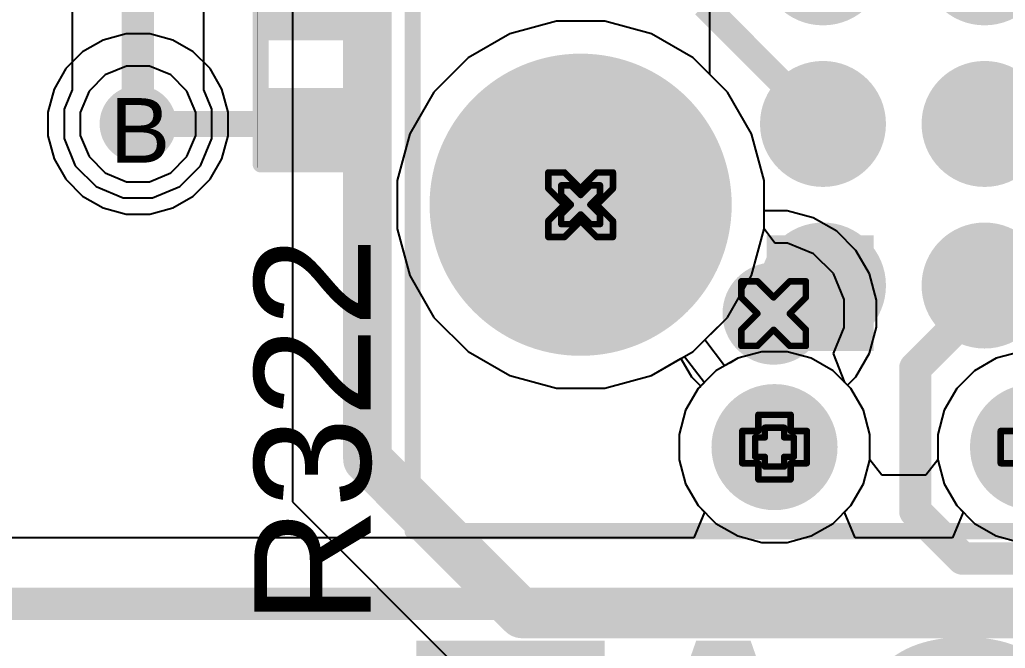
# Model space of a CAD drawing. Header units: inches. Extents: x 0 to 5379, y 0 to 5429.
# Drawn here: x 212 to 219.75, y 112.75 to 117.69 of the extents above; entities that cross this region are included whole.
import ezdxf

# ---------------------------------------------------------------- set-up
doc = ezdxf.new("R2010")
doc.units = ezdxf.units.IN
for name, color, linetype in [('Bottom Layer', 5, 'Continuous'), ('Bottom Solder', 6, 'Continuous'), ('Drill Drawing', 1, 'Continuous'), ('GND01', 16, 'Continuous'), ('GND02', 76, 'Continuous'), ('Pad Holes', 156, 'Continuous'), ('PWR', 156, 'Continuous'), ('SIG 01', 90, 'Continuous'), ('Top Layer', 1, 'Continuous'), ('Top Overlay', 2, 'Continuous'), ('Top Paste', 8, 'Continuous'), ('Top Solder', 216, 'Continuous'), ('Via Holes', 16, 'Continuous')]:
    doc.layers.add(name, color=color, linetype=linetype)
doc.styles.add('Arial', font='', dxfattribs={"height": 0.2})
doc.styles.add('Arial_Bold', font='', dxfattribs={"height": 0.2})
doc.styles.get('Arial').set_extended_font_data('Arial')
doc.styles.get('Arial_Bold').set_extended_font_data('Arial', bold=True)

# ---------------------------------------------------------------- blocks, each defined once
blk = doc.blocks.new('R___0402_448')
at = {"layer": 'Top Layer'}
for points in [[(-0.6985, -0.3175), (-0.6985, 0.3175), (-0.2413, 0.3175), (-0.2413, -0.3175)], [(0.2413, -0.3175), (0.2413, 0.3175), (0.6985, 0.3175), (0.6985, -0.3175)]]:
    blk.add_hatch(color=1, dxfattribs=at).paths.add_polyline_path(points)
at = {"layer": 'Top Paste'}
for points in [[(-0.6985, -0.3175), (-0.6985, 0.3175), (-0.2413, 0.3175), (-0.2413, -0.3175)], [(0.2413, -0.3175), (0.2413, 0.3175), (0.6985, 0.3175), (0.6985, -0.3175)]]:
    blk.add_hatch(color=8, dxfattribs=at).paths.add_polyline_path(points)
at = {"layer": 'Top Solder'}
for points in [[(-0.7535, -0.3725), (-0.7535, 0.3725), (-0.1863, 0.3725), (-0.1863, -0.3725)], [(0.1863, -0.3725), (0.1863, 0.3725), (0.7535, 0.3725), (0.7535, -0.3725)]]:
    blk.add_hatch(color=216, dxfattribs=at).paths.add_polyline_path(points)
at = {"layer": 'Top Overlay'}
for points in [[(-0.7874, -0.4064, 0.127, 0.127, 0), (-0.7874, 0.4064, 0.127, 0.127, 0)], [(0.7874, 0.4064, 0.127, 0.127, 0), (-0.7874, 0.4064, 0.127, 0.127, 0)], [(0.7874, -0.4064, 0.127, 0.127, 0), (0.7874, 0.4064, 0.127, 0.127, 0)], [(0.7874, -0.4064, 0.127, 0.127, 0), (-0.7874, -0.4064, 0.127, 0.127, 0)], [(0.8128, -0.4318, 0.00323, 0.00323, 0), (-0.8128, -0.4318, 0.00323, 0.00323, 0)]]:
    blk.add_lwpolyline(points, format="xyseb", dxfattribs=at)
for points in [[(-0.8191, 0.4064, 0.0635, 0.0635, 1), (-0.7556, 0.4064, 0.0635, 0.0635, 1)], [(-0.8191, 0.4064, 0.0635, 0.0635, 1), (-0.7556, 0.4064, 0.0635, 0.0635, 1)], [(0.7556, 0.4064, 0.0635, 0.0635, 1), (0.8191, 0.4064, 0.0635, 0.0635, 1)], [(0.7556, 0.4064, 0.0635, 0.0635, 1), (0.8191, 0.4064, 0.0635, 0.0635, 1)], [(-0.8191, -0.4064, 0.0635, 0.0635, 1), (-0.7556, -0.4064, 0.0635, 0.0635, 1)], [(-0.8191, -0.4064, 0.0635, 0.0635, 1), (-0.7556, -0.4064, 0.0635, 0.0635, 1)], [(0.7556, -0.4064, 0.0635, 0.0635, 1), (0.8191, -0.4064, 0.0635, 0.0635, 1)], [(0.7556, -0.4064, 0.0635, 0.0635, 1), (0.8191, -0.4064, 0.0635, 0.0635, 1)], [(-0.8136, -0.4318, 0.00161, 0.00161, 1), (-0.812, -0.4318, 0.00161, 0.00161, 1)], [(0.812, -0.4318, 0.00161, 0.00161, 1), (0.8136, -0.4318, 0.00161, 0.00161, 1)]]:
    blk.add_lwpolyline(points, format="xyseb", close=True, dxfattribs=at)
blk = doc.blocks.new('TC2030_IDC__810')
at = {"layer": 'Bottom Solder'}
h = blk.add_hatch(color=6, dxfattribs=at)
edge = h.paths.add_edge_path()
edge.add_arc((2.54, -1.016), 0.1016, 0, 360)
h = blk.add_hatch(color=6, dxfattribs=at)
edge = h.paths.add_edge_path()
edge.add_arc((0.635, -2.54), 0.1016, 0, 360)
at = {"layer": 'Pad Holes'}
h = blk.add_hatch(color=7, dxfattribs=at)
edge = h.paths.add_edge_path()
edge.add_arc((2.54, 1.016), 0.4955, 0, 360)
h = blk.add_hatch(color=7, dxfattribs=at)
edge = h.paths.add_edge_path()
edge.add_arc((2.54, -1.016), 0.4955, 0, 360)
h = blk.add_hatch(color=7, dxfattribs=at)
edge = h.paths.add_edge_path()
edge.add_arc((0.635, -2.54), 1.1875, 0, 360)
at = {"layer": 'Top Layer'}
h = blk.add_hatch(color=1, dxfattribs=at)
edge = h.paths.add_edge_path()
edge.add_arc((0, 0.635), 0.3935, 0, 360)
h = blk.add_hatch(color=1, dxfattribs=at)
edge = h.paths.add_edge_path()
edge.add_arc((1.27, 0.635), 0.3935, 0, 360)
h = blk.add_hatch(color=1, dxfattribs=at)
edge = h.paths.add_edge_path()
edge.add_arc((0, -0.635), 0.3935, 0, 360)
h = blk.add_hatch(color=1, dxfattribs=at)
edge = h.paths.add_edge_path()
edge.add_arc((1.27, -0.635), 0.3935, 0, 360)
at = {"layer": 'Top Paste'}
h = blk.add_hatch(color=8, dxfattribs=at)
edge = h.paths.add_edge_path()
edge.add_arc((0, 0.635), 0.3935, 0, 360)
h = blk.add_hatch(color=8, dxfattribs=at)
edge = h.paths.add_edge_path()
edge.add_arc((1.27, 0.635), 0.3935, 0, 360)
h = blk.add_hatch(color=8, dxfattribs=at)
edge = h.paths.add_edge_path()
edge.add_arc((0, -0.635), 0.3935, 0, 360)
h = blk.add_hatch(color=8, dxfattribs=at)
edge = h.paths.add_edge_path()
edge.add_arc((1.27, -0.635), 0.3935, 0, 360)
at = {"layer": 'Top Solder'}
h = blk.add_hatch(color=216, dxfattribs=at)
edge = h.paths.add_edge_path()
edge.add_arc((-1.27, 0.635), 0.4951, 0, 360)
h = blk.add_hatch(color=216, dxfattribs=at)
edge = h.paths.add_edge_path()
edge.add_arc((0, 0.635), 0.4951, 0, 360)
h = blk.add_hatch(color=216, dxfattribs=at)
edge = h.paths.add_edge_path()
edge.add_arc((1.27, 0.635), 0.4951, 0, 360)
h = blk.add_hatch(color=216, dxfattribs=at)
edge = h.paths.add_edge_path()
edge.add_arc((-1.27, -0.635), 0.4951, 0, 360)
h = blk.add_hatch(color=216, dxfattribs=at)
edge = h.paths.add_edge_path()
edge.add_arc((-1.27, -0.635), 0.4951, 0, 360)
h = blk.add_hatch(color=216, dxfattribs=at)
edge = h.paths.add_edge_path()
edge.add_arc((0, -0.635), 0.4951, 0, 360)
h = blk.add_hatch(color=216, dxfattribs=at)
edge = h.paths.add_edge_path()
edge.add_arc((1.27, -0.635), 0.4951, 0, 360)
h = blk.add_hatch(color=216, dxfattribs=at)
edge = h.paths.add_edge_path()
edge.add_arc((2.54, -1.016), 0.1016, 0, 360)
h = blk.add_hatch(color=216, dxfattribs=at)
edge = h.paths.add_edge_path()
edge.add_arc((0.635, -2.54), 0.1016, 0, 360)
at = {"layer": 'Top Overlay'}
for points in [[(3.2004, -3.8608, 0.127, 0.127, 0), (3.2004, 3.8608, 0.127, 0.127, 0)], [(3.2004, -3.8608, 0.127, 0.127, 0), (-3.8608, -3.8608, 0.127, 0.127, 0)]]:
    blk.add_lwpolyline(points, format="xyseb", dxfattribs=at)
blk.add_lwpolyline([(3.16865, -3.8608, 0.0635, 0.0635, 1), (3.23215, -3.8608, 0.0635, 0.0635, 1)], format="xyseb", close=True, dxfattribs=at)
blk.add_lwpolyline([(3.16865, -3.8608, 0.0635, 0.0635, 1), (3.23215, -3.8608, 0.0635, 0.0635, 1)], format="xyseb", close=True, dxfattribs=at)

msp = doc.modelspace()

# ---------------------------------------------------------------- hatches: boundary and pattern name
at = {"layer": 'Bottom Layer'}
h = msp.add_hatch(color=5, dxfattribs=at)
edge = h.paths.add_edge_path()
edge.add_arc((212.9329, 116.8683), 0.2, 0, 360)
h = msp.add_hatch(color=5, dxfattribs=at)
edge = h.paths.add_edge_path()
edge.add_arc((217.9294, 115.3777), 0.3, 0, 360)
at = {"layer": 'Bottom Solder'}
h = msp.add_hatch(color=6, dxfattribs=at)
edge = h.paths.add_edge_path()
edge.add_arc((212.9329, 116.8683), 0.3016, 0, 360)
h = msp.add_hatch(color=6, dxfattribs=at)
edge = h.paths.add_edge_path()
edge.add_arc((217.9294, 115.3777), 0.4016, 0, 360)
at = {"layer": 'GND01'}
h = msp.add_hatch(color=16, dxfattribs=at)
edge = h.paths.add_edge_path()
edge.add_arc((212.9329, 116.8683), 0.2, 0, 360)
h = msp.add_hatch(color=16, dxfattribs=at)
edge = h.paths.add_edge_path()
edge.add_arc((217.9294, 115.3777), 0.3, 0, 360)
at = {"layer": 'GND02'}
h = msp.add_hatch(color=76, dxfattribs=at)
edge = h.paths.add_edge_path()
edge.add_arc((212.9329, 116.8683), 0.2, 0, 360)
h = msp.add_hatch(color=76, dxfattribs=at)
edge = h.paths.add_edge_path()
edge.add_arc((217.9294, 115.3777), 0.3, 0, 360)
at = {"layer": 'PWR'}
h = msp.add_hatch(color=156, dxfattribs=at)
edge = h.paths.add_edge_path()
edge.add_arc((212.9329, 116.8683), 0.2, 0, 360)
h = msp.add_hatch(color=156, dxfattribs=at)
edge = h.paths.add_edge_path()
edge.add_arc((217.9294, 115.3777), 0.3, 0, 360)
at = {"layer": 'SIG 01'}
h = msp.add_hatch(color=90, dxfattribs=at)
edge = h.paths.add_edge_path()
edge.add_arc((212.9329, 116.8683), 0.2, 0, 360)
h = msp.add_hatch(color=90, dxfattribs=at)
edge = h.paths.add_edge_path()
edge.add_arc((217.9294, 115.3777), 0.3, 0, 360)
at = {"layer": 'Top Layer'}
h = msp.add_hatch(color=1, dxfattribs=at)
edge = h.paths.add_edge_path()
edge.add_arc((212.9329, 116.8683), 0.2, 0, 360)
msp.add_hatch(color=1, dxfattribs=at).paths.add_polyline_path([(218.7167, 115.9918), (217.8739, 115.9918), (217.8739, 115.0824), (218.7167, 115.0824)])
h = msp.add_hatch(color=1, dxfattribs=at)
edge = h.paths.add_edge_path()
edge.add_arc((217.9294, 115.3777), 0.3, 0, 360)
at = {"layer": 'Top Solder'}
h = msp.add_hatch(color=216, dxfattribs=at)
edge = h.paths.add_edge_path()
edge.add_arc((212.9329, 116.8683), 0.3016, 0, 360)
h = msp.add_hatch(color=216, dxfattribs=at)
edge = h.paths.add_edge_path()
edge.add_arc((217.9294, 115.3777), 0.4016, 0, 360)
at = {"layer": 'Via Holes'}
h = msp.add_hatch(color=7, dxfattribs=at)
edge = h.paths.add_edge_path()
edge.add_arc((212.9329, 116.8683), 0.1, 0, 360)
h = msp.add_hatch(color=7, dxfattribs=at)
edge = h.paths.add_edge_path()
edge.add_arc((217.9294, 115.3777), 0.15, 0, 360)

# ---------------------------------------------------------------- linework, layer by layer
at = {"layer": 'Bottom Layer'}
for p, q in [((216.2227, 117.6748), (215.8561, 117.5765)), ((216.6023, 117.6748), (216.2227, 117.6748)), ((216.9689, 117.5765), (216.6023, 117.6748)), ((212.6596, 117.528), (212.4981, 117.4348)), ((212.8397, 117.5763), (212.6596, 117.528)), ((213.0261, 117.5763), (212.8397, 117.5763)), ((213.2061, 117.528), (213.0261, 117.5763)), ((213.3676, 117.4348), (213.2061, 117.528)), ((215.8561, 117.5765), (215.5274, 117.3868)), ((217.2976, 117.3868), (216.9689, 117.5765)), ((212.4981, 117.4348), (212.3663, 117.303)), ((213.4994, 117.303), (213.3676, 117.4348)), ((215.5274, 117.3868), (215.259, 117.1184)), ((217.566, 117.1184), (217.2976, 117.3868)), ((212.3663, 117.303), (212.2731, 117.1415)), ((213.5926, 117.1415), (213.4994, 117.303)), ((212.2731, 117.1415), (212.2249, 116.9615)), ((213.6409, 116.9615), (213.5926, 117.1415)), ((215.259, 117.1184), (215.0693, 116.7897)), ((217.7558, 116.7897), (217.566, 117.1184)), ((212.2249, 116.9615), (212.2249, 116.7751)), ((213.6409, 116.7751), (213.6409, 116.9615)), ((212.2249, 116.7751), (212.2731, 116.595)), ((213.5926, 116.595), (213.6409, 116.7751)), ((215.0693, 116.7897), (214.971, 116.423)), ((217.854, 116.423), (217.7558, 116.7897)), ((212.2731, 116.595), (212.3663, 116.4335)), ((213.4994, 116.4335), (213.5926, 116.595)), ((212.3663, 116.4335), (212.4981, 116.3017)), ((213.3676, 116.3017), (213.4994, 116.4335)), ((214.971, 116.423), (214.971, 116.0435)), ((217.854, 116.1857), (217.854, 116.423)), ((212.4981, 116.3017), (212.6596, 116.2085)), ((213.2061, 116.2085), (213.3676, 116.3017)), ((212.6596, 116.2085), (212.8397, 116.1603)), ((213.0261, 116.1603), (213.2061, 116.2085)), ((212.8397, 116.1603), (213.0261, 116.1603)), ((218.0358, 116.1857), (217.854, 116.1857)), ((218.2413, 116.1307), (218.0358, 116.1857)), ((218.4255, 116.0243), (218.2413, 116.1307)), ((214.971, 116.0435), (215.0693, 115.6769)), ((218.5759, 115.8739), (218.4255, 116.0243)), ((218.6823, 115.6896), (218.5759, 115.8739)), ((215.0693, 115.6769), (215.259, 115.3482)), ((218.7374, 115.4841), (218.6823, 115.6896)), ((218.7374, 115.2714), (218.7374, 115.4841)), ((215.259, 115.3482), (215.5274, 115.0798)), ((218.6823, 115.0659), (218.7374, 115.2714)), ((215.5274, 115.0798), (215.8561, 114.89)), ((218.5759, 114.8816), (218.6823, 115.0659)), ((219.8698, 115.0778), (219.6792, 115.0267)), ((216.9689, 114.89), (217.2007, 115.0238)), ((217.2007, 115.0238), (217.2828, 114.8816)), ((219.6792, 115.0267), (219.5083, 114.928)), ((219.5083, 114.928), (219.3688, 114.7885)), ((215.8561, 114.89), (216.2227, 114.7918)), ((216.6023, 114.7918), (216.9689, 114.89)), ((217.2828, 114.8816), (217.3564, 114.8081)), ((218.5095, 114.8152), (218.5759, 114.8816)), ((218.5363, 114.7885), (218.5095, 114.8152)), ((216.2227, 114.7918), (216.6023, 114.7918)), ((217.3368, 114.7885), (217.2381, 114.6176)), ((217.3564, 114.8081), (217.3368, 114.7885)), ((218.6349, 114.6176), (218.5363, 114.7885)), ((219.3688, 114.7885), (219.2701, 114.6176)), ((217.2381, 114.6176), (217.187, 114.4269)), ((218.686, 114.4269), (218.6349, 114.6176)), ((219.2701, 114.6176), (219.219, 114.4269)), ((217.187, 114.4269), (217.187, 114.2296)), ((218.686, 114.2296), (218.686, 114.4269)), ((219.219, 114.4269), (219.219, 114.2296)), ((217.187, 114.2296), (217.2381, 114.039)), ((218.6349, 114.039), (218.686, 114.2296)), ((219.219, 114.2296), (219.2701, 114.039)), ((217.2381, 114.039), (217.3368, 113.8681)), ((218.5363, 113.8681), (218.6349, 114.039)), ((219.2701, 114.039), (219.3688, 113.8681)), ((217.3368, 113.8681), (217.4763, 113.7285)), ((218.3967, 113.7285), (218.5363, 113.8681)), ((219.3688, 113.8681), (219.5083, 113.7285)), ((217.4763, 113.7285), (217.6472, 113.6298)), ((218.2258, 113.6298), (218.3967, 113.7285)), ((219.5083, 113.7285), (219.6792, 113.6298)), ((217.6472, 113.6298), (217.8378, 113.5788)), ((217.8378, 113.5788), (218.0352, 113.5788)), ((218.0352, 113.5788), (218.2258, 113.6298)), ((219.6792, 113.6298), (219.8698, 113.5788))]:
    msp.add_line(p, q, dxfattribs=at)
at = {"layer": 'Drill Drawing'}
for points in [[(216.1585, 116.3603, 0.0508, 0.0508, 0), (216.1585, 116.4873, 0.0508, 0.0508, 0)], [(216.1585, 116.4873, 0.0508, 0.0508, 0), (216.2855, 116.4873, 0.0508, 0.0508, 0)], [(216.2855, 116.4873, 0.0508, 0.0508, 0), (216.4125, 116.3603, 0.0508, 0.0508, 0)], [(216.4125, 116.3603, 0.0508, 0.0508, 0), (216.5395, 116.4873, 0.0508, 0.0508, 0)], [(216.5395, 116.4873, 0.0508, 0.0508, 0), (216.6665, 116.4873, 0.0508, 0.0508, 0)], [(216.6665, 116.3603, 0.0508, 0.0508, 0), (216.6665, 116.4873, 0.0508, 0.0508, 0)], [(216.1585, 116.3603, 0.0508, 0.0508, 0), (216.2855, 116.2333, 0.0508, 0.0508, 0)], [(216.2601, 116.3095, 0.0508, 0.0508, 0), (216.2601, 116.3857, 0.0508, 0.0508, 0)], [(216.2601, 116.3857, 0.0508, 0.0508, 0), (216.3363, 116.3857, 0.0508, 0.0508, 0)], [(216.3363, 116.3857, 0.0508, 0.0508, 0), (216.4125, 116.3095, 0.0508, 0.0508, 0)], [(216.4125, 116.3095, 0.0508, 0.0508, 0), (216.4887, 116.3857, 0.0508, 0.0508, 0)], [(216.4887, 116.3857, 0.0508, 0.0508, 0), (216.5649, 116.3857, 0.0508, 0.0508, 0)], [(216.5395, 116.2333, 0.0508, 0.0508, 0), (216.6665, 116.3603, 0.0508, 0.0508, 0)], [(216.5649, 116.3095, 0.0508, 0.0508, 0), (216.5649, 116.3857, 0.0508, 0.0508, 0)], [(216.2601, 116.3095, 0.0508, 0.0508, 0), (216.3363, 116.2333, 0.0508, 0.0508, 0)], [(216.4887, 116.2333, 0.0508, 0.0508, 0), (216.5649, 116.3095, 0.0508, 0.0508, 0)], [(216.1585, 116.1063, 0.0508, 0.0508, 0), (216.2855, 116.2333, 0.0508, 0.0508, 0)], [(216.2601, 116.1571, 0.0508, 0.0508, 0), (216.3363, 116.2333, 0.0508, 0.0508, 0)], [(216.4887, 116.2333, 0.0508, 0.0508, 0), (216.5649, 116.1571, 0.0508, 0.0508, 0)], [(216.5395, 116.2333, 0.0508, 0.0508, 0), (216.6665, 116.1063, 0.0508, 0.0508, 0)], [(216.1585, 115.9793, 0.0508, 0.0508, 0), (216.1585, 116.1063, 0.0508, 0.0508, 0)], [(216.2601, 116.0809, 0.0508, 0.0508, 0), (216.2601, 116.1571, 0.0508, 0.0508, 0)], [(216.2855, 115.9793, 0.0508, 0.0508, 0), (216.4125, 116.1063, 0.0508, 0.0508, 0)], [(216.3363, 116.0809, 0.0508, 0.0508, 0), (216.4125, 116.1571, 0.0508, 0.0508, 0)], [(216.4125, 116.1571, 0.0508, 0.0508, 0), (216.4887, 116.0809, 0.0508, 0.0508, 0)], [(216.4125, 116.1063, 0.0508, 0.0508, 0), (216.5395, 115.9793, 0.0508, 0.0508, 0)], [(216.5649, 116.0809, 0.0508, 0.0508, 0), (216.5649, 116.1571, 0.0508, 0.0508, 0)], [(216.6665, 115.9793, 0.0508, 0.0508, 0), (216.6665, 116.1063, 0.0508, 0.0508, 0)], [(216.2601, 116.0809, 0.0508, 0.0508, 0), (216.3363, 116.0809, 0.0508, 0.0508, 0)], [(216.4887, 116.0809, 0.0508, 0.0508, 0), (216.5649, 116.0809, 0.0508, 0.0508, 0)], [(216.1585, 115.9793, 0.0508, 0.0508, 0), (216.2855, 115.9793, 0.0508, 0.0508, 0)], [(216.5395, 115.9793, 0.0508, 0.0508, 0), (216.6665, 115.9793, 0.0508, 0.0508, 0)], [(217.6754, 115.5047, 0.0508, 0.0508, 0), (217.6754, 115.6317, 0.0508, 0.0508, 0)], [(217.6754, 115.6317, 0.0508, 0.0508, 0), (217.8024, 115.6317, 0.0508, 0.0508, 0)], [(217.8024, 115.6317, 0.0508, 0.0508, 0), (217.9294, 115.5047, 0.0508, 0.0508, 0)], [(217.9294, 115.5047, 0.0508, 0.0508, 0), (218.0564, 115.6317, 0.0508, 0.0508, 0)], [(218.0564, 115.6317, 0.0508, 0.0508, 0), (218.1834, 115.6317, 0.0508, 0.0508, 0)], [(218.1834, 115.5047, 0.0508, 0.0508, 0), (218.1834, 115.6317, 0.0508, 0.0508, 0)], [(217.6754, 115.5047, 0.0508, 0.0508, 0), (217.8024, 115.3777, 0.0508, 0.0508, 0)], [(218.0564, 115.3777, 0.0508, 0.0508, 0), (218.1834, 115.5047, 0.0508, 0.0508, 0)], [(217.6754, 115.2507, 0.0508, 0.0508, 0), (217.8024, 115.3777, 0.0508, 0.0508, 0)], [(218.0564, 115.3777, 0.0508, 0.0508, 0), (218.1834, 115.2507, 0.0508, 0.0508, 0)], [(217.6754, 115.1237, 0.0508, 0.0508, 0), (217.6754, 115.2507, 0.0508, 0.0508, 0)], [(217.8024, 115.1237, 0.0508, 0.0508, 0), (217.9294, 115.2507, 0.0508, 0.0508, 0)], [(217.9294, 115.2507, 0.0508, 0.0508, 0), (218.0564, 115.1237, 0.0508, 0.0508, 0)], [(218.1834, 115.1237, 0.0508, 0.0508, 0), (218.1834, 115.2507, 0.0508, 0.0508, 0)], [(217.6754, 115.1237, 0.0508, 0.0508, 0), (217.8024, 115.1237, 0.0508, 0.0508, 0)], [(218.0564, 115.1237, 0.0508, 0.0508, 0), (218.1834, 115.1237, 0.0508, 0.0508, 0)], [(217.8095, 114.4553, 0.0508, 0.0508, 0), (217.8095, 114.5823, 0.0508, 0.0508, 0)], [(217.8095, 114.5823, 0.0508, 0.0508, 0), (218.0635, 114.5823, 0.0508, 0.0508, 0)], [(218.0635, 114.4553, 0.0508, 0.0508, 0), (218.0635, 114.5823, 0.0508, 0.0508, 0)], [(217.8603, 114.4045, 0.0508, 0.0508, 0), (217.8603, 114.4807, 0.0508, 0.0508, 0)], [(217.8603, 114.4807, 0.0508, 0.0508, 0), (218.0127, 114.4807, 0.0508, 0.0508, 0)], [(218.0127, 114.4045, 0.0508, 0.0508, 0), (218.0127, 114.4807, 0.0508, 0.0508, 0)], [(217.6825, 114.2013, 0.0508, 0.0508, 0), (217.6825, 114.4553, 0.0508, 0.0508, 0)], [(217.6825, 114.4553, 0.0508, 0.0508, 0), (217.8095, 114.4553, 0.0508, 0.0508, 0)], [(217.7841, 114.2521, 0.0508, 0.0508, 0), (217.7841, 114.4045, 0.0508, 0.0508, 0)], [(217.7841, 114.4045, 0.0508, 0.0508, 0), (217.8603, 114.4045, 0.0508, 0.0508, 0)], [(218.0127, 114.4045, 0.0508, 0.0508, 0), (218.0889, 114.4045, 0.0508, 0.0508, 0)], [(218.0635, 114.4553, 0.0508, 0.0508, 0), (218.1905, 114.4553, 0.0508, 0.0508, 0)], [(218.0889, 114.2521, 0.0508, 0.0508, 0), (218.0889, 114.4045, 0.0508, 0.0508, 0)], [(218.1905, 114.2013, 0.0508, 0.0508, 0), (218.1905, 114.4553, 0.0508, 0.0508, 0)], [(219.7145, 114.2013, 0.0508, 0.0508, 0), (219.7145, 114.4553, 0.0508, 0.0508, 0)], [(219.7145, 114.4553, 0.0508, 0.0508, 0), (219.8415, 114.4553, 0.0508, 0.0508, 0)], [(217.7841, 114.2521, 0.0508, 0.0508, 0), (217.8603, 114.2521, 0.0508, 0.0508, 0)], [(217.8603, 114.1759, 0.0508, 0.0508, 0), (217.8603, 114.2521, 0.0508, 0.0508, 0)], [(218.0127, 114.2521, 0.0508, 0.0508, 0), (218.0889, 114.2521, 0.0508, 0.0508, 0)], [(218.0127, 114.1759, 0.0508, 0.0508, 0), (218.0127, 114.2521, 0.0508, 0.0508, 0)], [(217.6825, 114.2013, 0.0508, 0.0508, 0), (217.8095, 114.2013, 0.0508, 0.0508, 0)], [(217.8095, 114.0743, 0.0508, 0.0508, 0), (217.8095, 114.2013, 0.0508, 0.0508, 0)], [(217.8603, 114.1759, 0.0508, 0.0508, 0), (218.0127, 114.1759, 0.0508, 0.0508, 0)], [(218.0635, 114.2013, 0.0508, 0.0508, 0), (218.1905, 114.2013, 0.0508, 0.0508, 0)], [(218.0635, 114.0743, 0.0508, 0.0508, 0), (218.0635, 114.2013, 0.0508, 0.0508, 0)], [(219.7145, 114.2013, 0.0508, 0.0508, 0), (219.8415, 114.2013, 0.0508, 0.0508, 0)], [(217.8095, 114.0743, 0.0508, 0.0508, 0), (218.0635, 114.0743, 0.0508, 0.0508, 0)]]:
    msp.add_lwpolyline(points, format="xyseb", dxfattribs=at)
for points in [[(216.1458, 116.4873, 0.0254, 0.0254, 1), (216.1712, 116.4873, 0.0254, 0.0254, 1)], [(216.1458, 116.4873, 0.0254, 0.0254, 1), (216.1712, 116.4873, 0.0254, 0.0254, 1)], [(216.2728, 116.4873, 0.0254, 0.0254, 1), (216.2982, 116.4873, 0.0254, 0.0254, 1)], [(216.2728, 116.4873, 0.0254, 0.0254, 1), (216.2982, 116.4873, 0.0254, 0.0254, 1)], [(216.5268, 116.4873, 0.0254, 0.0254, 1), (216.5522, 116.4873, 0.0254, 0.0254, 1)], [(216.5268, 116.4873, 0.0254, 0.0254, 1), (216.5522, 116.4873, 0.0254, 0.0254, 1)], [(216.6538, 116.4873, 0.0254, 0.0254, 1), (216.6792, 116.4873, 0.0254, 0.0254, 1)], [(216.6538, 116.4873, 0.0254, 0.0254, 1), (216.6792, 116.4873, 0.0254, 0.0254, 1)], [(216.1458, 116.3603, 0.0254, 0.0254, 1), (216.1712, 116.3603, 0.0254, 0.0254, 1)], [(216.1458, 116.3603, 0.0254, 0.0254, 1), (216.1712, 116.3603, 0.0254, 0.0254, 1)], [(216.2474, 116.3857, 0.0254, 0.0254, 1), (216.2728, 116.3857, 0.0254, 0.0254, 1)], [(216.2474, 116.3857, 0.0254, 0.0254, 1), (216.2728, 116.3857, 0.0254, 0.0254, 1)], [(216.3236, 116.3857, 0.0254, 0.0254, 1), (216.349, 116.3857, 0.0254, 0.0254, 1)], [(216.3236, 116.3857, 0.0254, 0.0254, 1), (216.349, 116.3857, 0.0254, 0.0254, 1)], [(216.3998, 116.3603, 0.0254, 0.0254, 1), (216.4252, 116.3603, 0.0254, 0.0254, 1)], [(216.3998, 116.3603, 0.0254, 0.0254, 1), (216.4252, 116.3603, 0.0254, 0.0254, 1)], [(216.476, 116.3857, 0.0254, 0.0254, 1), (216.5014, 116.3857, 0.0254, 0.0254, 1)], [(216.476, 116.3857, 0.0254, 0.0254, 1), (216.5014, 116.3857, 0.0254, 0.0254, 1)], [(216.5522, 116.3857, 0.0254, 0.0254, 1), (216.5776, 116.3857, 0.0254, 0.0254, 1)], [(216.5522, 116.3857, 0.0254, 0.0254, 1), (216.5776, 116.3857, 0.0254, 0.0254, 1)], [(216.6538, 116.3603, 0.0254, 0.0254, 1), (216.6792, 116.3603, 0.0254, 0.0254, 1)], [(216.6538, 116.3603, 0.0254, 0.0254, 1), (216.6792, 116.3603, 0.0254, 0.0254, 1)], [(216.2474, 116.3095, 0.0254, 0.0254, 1), (216.2728, 116.3095, 0.0254, 0.0254, 1)], [(216.2474, 116.3095, 0.0254, 0.0254, 1), (216.2728, 116.3095, 0.0254, 0.0254, 1)], [(216.3998, 116.3095, 0.0254, 0.0254, 1), (216.4252, 116.3095, 0.0254, 0.0254, 1)], [(216.3998, 116.3095, 0.0254, 0.0254, 1), (216.4252, 116.3095, 0.0254, 0.0254, 1)], [(216.5522, 116.3095, 0.0254, 0.0254, 1), (216.5776, 116.3095, 0.0254, 0.0254, 1)], [(216.5522, 116.3095, 0.0254, 0.0254, 1), (216.5776, 116.3095, 0.0254, 0.0254, 1)], [(216.2728, 116.2333, 0.0254, 0.0254, 1), (216.2982, 116.2333, 0.0254, 0.0254, 1)], [(216.2728, 116.2333, 0.0254, 0.0254, 1), (216.2982, 116.2333, 0.0254, 0.0254, 1)], [(216.3236, 116.2333, 0.0254, 0.0254, 1), (216.349, 116.2333, 0.0254, 0.0254, 1)], [(216.3236, 116.2333, 0.0254, 0.0254, 1), (216.349, 116.2333, 0.0254, 0.0254, 1)], [(216.476, 116.2333, 0.0254, 0.0254, 1), (216.5014, 116.2333, 0.0254, 0.0254, 1)], [(216.476, 116.2333, 0.0254, 0.0254, 1), (216.5014, 116.2333, 0.0254, 0.0254, 1)], [(216.5268, 116.2333, 0.0254, 0.0254, 1), (216.5522, 116.2333, 0.0254, 0.0254, 1)], [(216.5268, 116.2333, 0.0254, 0.0254, 1), (216.5522, 116.2333, 0.0254, 0.0254, 1)], [(216.1458, 116.1063, 0.0254, 0.0254, 1), (216.1712, 116.1063, 0.0254, 0.0254, 1)], [(216.1458, 116.1063, 0.0254, 0.0254, 1), (216.1712, 116.1063, 0.0254, 0.0254, 1)], [(216.2474, 116.1571, 0.0254, 0.0254, 1), (216.2728, 116.1571, 0.0254, 0.0254, 1)], [(216.2474, 116.1571, 0.0254, 0.0254, 1), (216.2728, 116.1571, 0.0254, 0.0254, 1)], [(216.3998, 116.1571, 0.0254, 0.0254, 1), (216.4252, 116.1571, 0.0254, 0.0254, 1)], [(216.3998, 116.1571, 0.0254, 0.0254, 1), (216.4252, 116.1571, 0.0254, 0.0254, 1)], [(216.3998, 116.1063, 0.0254, 0.0254, 1), (216.4252, 116.1063, 0.0254, 0.0254, 1)], [(216.3998, 116.1063, 0.0254, 0.0254, 1), (216.4252, 116.1063, 0.0254, 0.0254, 1)], [(216.5522, 116.1571, 0.0254, 0.0254, 1), (216.5776, 116.1571, 0.0254, 0.0254, 1)], [(216.5522, 116.1571, 0.0254, 0.0254, 1), (216.5776, 116.1571, 0.0254, 0.0254, 1)], [(216.6538, 116.1063, 0.0254, 0.0254, 1), (216.6792, 116.1063, 0.0254, 0.0254, 1)], [(216.6538, 116.1063, 0.0254, 0.0254, 1), (216.6792, 116.1063, 0.0254, 0.0254, 1)], [(216.2474, 116.0809, 0.0254, 0.0254, 1), (216.2728, 116.0809, 0.0254, 0.0254, 1)], [(216.2474, 116.0809, 0.0254, 0.0254, 1), (216.2728, 116.0809, 0.0254, 0.0254, 1)], [(216.3236, 116.0809, 0.0254, 0.0254, 1), (216.349, 116.0809, 0.0254, 0.0254, 1)], [(216.3236, 116.0809, 0.0254, 0.0254, 1), (216.349, 116.0809, 0.0254, 0.0254, 1)], [(216.476, 116.0809, 0.0254, 0.0254, 1), (216.5014, 116.0809, 0.0254, 0.0254, 1)], [(216.476, 116.0809, 0.0254, 0.0254, 1), (216.5014, 116.0809, 0.0254, 0.0254, 1)], [(216.5522, 116.0809, 0.0254, 0.0254, 1), (216.5776, 116.0809, 0.0254, 0.0254, 1)], [(216.5522, 116.0809, 0.0254, 0.0254, 1), (216.5776, 116.0809, 0.0254, 0.0254, 1)], [(216.1458, 115.9793, 0.0254, 0.0254, 1), (216.1712, 115.9793, 0.0254, 0.0254, 1)], [(216.1458, 115.9793, 0.0254, 0.0254, 1), (216.1712, 115.9793, 0.0254, 0.0254, 1)], [(216.2728, 115.9793, 0.0254, 0.0254, 1), (216.2982, 115.9793, 0.0254, 0.0254, 1)], [(216.2728, 115.9793, 0.0254, 0.0254, 1), (216.2982, 115.9793, 0.0254, 0.0254, 1)], [(216.5268, 115.9793, 0.0254, 0.0254, 1), (216.5522, 115.9793, 0.0254, 0.0254, 1)], [(216.5268, 115.9793, 0.0254, 0.0254, 1), (216.5522, 115.9793, 0.0254, 0.0254, 1)], [(216.6538, 115.9793, 0.0254, 0.0254, 1), (216.6792, 115.9793, 0.0254, 0.0254, 1)], [(216.6538, 115.9793, 0.0254, 0.0254, 1), (216.6792, 115.9793, 0.0254, 0.0254, 1)], [(217.6627, 115.6317, 0.0254, 0.0254, 1), (217.6881, 115.6317, 0.0254, 0.0254, 1)], [(217.6627, 115.6317, 0.0254, 0.0254, 1), (217.6881, 115.6317, 0.0254, 0.0254, 1)], [(217.7897, 115.6317, 0.0254, 0.0254, 1), (217.8151, 115.6317, 0.0254, 0.0254, 1)], [(217.7897, 115.6317, 0.0254, 0.0254, 1), (217.8151, 115.6317, 0.0254, 0.0254, 1)], [(218.0437, 115.6317, 0.0254, 0.0254, 1), (218.0691, 115.6317, 0.0254, 0.0254, 1)], [(218.0437, 115.6317, 0.0254, 0.0254, 1), (218.0691, 115.6317, 0.0254, 0.0254, 1)], [(218.1707, 115.6317, 0.0254, 0.0254, 1), (218.1961, 115.6317, 0.0254, 0.0254, 1)], [(218.1707, 115.6317, 0.0254, 0.0254, 1), (218.1961, 115.6317, 0.0254, 0.0254, 1)], [(217.6627, 115.5047, 0.0254, 0.0254, 1), (217.6881, 115.5047, 0.0254, 0.0254, 1)], [(217.6627, 115.5047, 0.0254, 0.0254, 1), (217.6881, 115.5047, 0.0254, 0.0254, 1)], [(217.9167, 115.5047, 0.0254, 0.0254, 1), (217.9421, 115.5047, 0.0254, 0.0254, 1)], [(217.9167, 115.5047, 0.0254, 0.0254, 1), (217.9421, 115.5047, 0.0254, 0.0254, 1)], [(218.1707, 115.5047, 0.0254, 0.0254, 1), (218.1961, 115.5047, 0.0254, 0.0254, 1)], [(218.1707, 115.5047, 0.0254, 0.0254, 1), (218.1961, 115.5047, 0.0254, 0.0254, 1)], [(217.7897, 115.3777, 0.0254, 0.0254, 1), (217.8151, 115.3777, 0.0254, 0.0254, 1)], [(217.7897, 115.3777, 0.0254, 0.0254, 1), (217.8151, 115.3777, 0.0254, 0.0254, 1)], [(218.0437, 115.3777, 0.0254, 0.0254, 1), (218.0691, 115.3777, 0.0254, 0.0254, 1)], [(218.0437, 115.3777, 0.0254, 0.0254, 1), (218.0691, 115.3777, 0.0254, 0.0254, 1)], [(217.6627, 115.2507, 0.0254, 0.0254, 1), (217.6881, 115.2507, 0.0254, 0.0254, 1)], [(217.6627, 115.2507, 0.0254, 0.0254, 1), (217.6881, 115.2507, 0.0254, 0.0254, 1)], [(217.9167, 115.2507, 0.0254, 0.0254, 1), (217.9421, 115.2507, 0.0254, 0.0254, 1)], [(217.9167, 115.2507, 0.0254, 0.0254, 1), (217.9421, 115.2507, 0.0254, 0.0254, 1)], [(218.1707, 115.2507, 0.0254, 0.0254, 1), (218.1961, 115.2507, 0.0254, 0.0254, 1)], [(218.1707, 115.2507, 0.0254, 0.0254, 1), (218.1961, 115.2507, 0.0254, 0.0254, 1)], [(217.6627, 115.1237, 0.0254, 0.0254, 1), (217.6881, 115.1237, 0.0254, 0.0254, 1)], [(217.6627, 115.1237, 0.0254, 0.0254, 1), (217.6881, 115.1237, 0.0254, 0.0254, 1)], [(217.7897, 115.1237, 0.0254, 0.0254, 1), (217.8151, 115.1237, 0.0254, 0.0254, 1)], [(217.7897, 115.1237, 0.0254, 0.0254, 1), (217.8151, 115.1237, 0.0254, 0.0254, 1)], [(218.0437, 115.1237, 0.0254, 0.0254, 1), (218.0691, 115.1237, 0.0254, 0.0254, 1)], [(218.0437, 115.1237, 0.0254, 0.0254, 1), (218.0691, 115.1237, 0.0254, 0.0254, 1)], [(218.1707, 115.1237, 0.0254, 0.0254, 1), (218.1961, 115.1237, 0.0254, 0.0254, 1)], [(218.1707, 115.1237, 0.0254, 0.0254, 1), (218.1961, 115.1237, 0.0254, 0.0254, 1)], [(217.7968, 114.5823, 0.0254, 0.0254, 1), (217.8222, 114.5823, 0.0254, 0.0254, 1)], [(217.7968, 114.5823, 0.0254, 0.0254, 1), (217.8222, 114.5823, 0.0254, 0.0254, 1)], [(218.0508, 114.5823, 0.0254, 0.0254, 1), (218.0762, 114.5823, 0.0254, 0.0254, 1)], [(218.0508, 114.5823, 0.0254, 0.0254, 1), (218.0762, 114.5823, 0.0254, 0.0254, 1)], [(217.8476, 114.4807, 0.0254, 0.0254, 1), (217.873, 114.4807, 0.0254, 0.0254, 1)], [(217.8476, 114.4807, 0.0254, 0.0254, 1), (217.873, 114.4807, 0.0254, 0.0254, 1)], [(218, 114.4807, 0.0254, 0.0254, 1), (218.0254, 114.4807, 0.0254, 0.0254, 1)], [(218, 114.4807, 0.0254, 0.0254, 1), (218.0254, 114.4807, 0.0254, 0.0254, 1)], [(217.6698, 114.4553, 0.0254, 0.0254, 1), (217.6952, 114.4553, 0.0254, 0.0254, 1)], [(217.6698, 114.4553, 0.0254, 0.0254, 1), (217.6952, 114.4553, 0.0254, 0.0254, 1)], [(217.7714, 114.4045, 0.0254, 0.0254, 1), (217.7968, 114.4045, 0.0254, 0.0254, 1)], [(217.7714, 114.4045, 0.0254, 0.0254, 1), (217.7968, 114.4045, 0.0254, 0.0254, 1)], [(217.7968, 114.4553, 0.0254, 0.0254, 1), (217.8222, 114.4553, 0.0254, 0.0254, 1)], [(217.7968, 114.4553, 0.0254, 0.0254, 1), (217.8222, 114.4553, 0.0254, 0.0254, 1)], [(217.8476, 114.4045, 0.0254, 0.0254, 1), (217.873, 114.4045, 0.0254, 0.0254, 1)], [(217.8476, 114.4045, 0.0254, 0.0254, 1), (217.873, 114.4045, 0.0254, 0.0254, 1)], [(218, 114.4045, 0.0254, 0.0254, 1), (218.0254, 114.4045, 0.0254, 0.0254, 1)], [(218, 114.4045, 0.0254, 0.0254, 1), (218.0254, 114.4045, 0.0254, 0.0254, 1)], [(218.0508, 114.4553, 0.0254, 0.0254, 1), (218.0762, 114.4553, 0.0254, 0.0254, 1)], [(218.0508, 114.4553, 0.0254, 0.0254, 1), (218.0762, 114.4553, 0.0254, 0.0254, 1)], [(218.0762, 114.4045, 0.0254, 0.0254, 1), (218.1016, 114.4045, 0.0254, 0.0254, 1)], [(218.0762, 114.4045, 0.0254, 0.0254, 1), (218.1016, 114.4045, 0.0254, 0.0254, 1)], [(218.1778, 114.4553, 0.0254, 0.0254, 1), (218.2032, 114.4553, 0.0254, 0.0254, 1)], [(218.1778, 114.4553, 0.0254, 0.0254, 1), (218.2032, 114.4553, 0.0254, 0.0254, 1)], [(219.7018, 114.4553, 0.0254, 0.0254, 1), (219.7272, 114.4553, 0.0254, 0.0254, 1)], [(219.7018, 114.4553, 0.0254, 0.0254, 1), (219.7272, 114.4553, 0.0254, 0.0254, 1)], [(217.7714, 114.2521, 0.0254, 0.0254, 1), (217.7968, 114.2521, 0.0254, 0.0254, 1)], [(217.7714, 114.2521, 0.0254, 0.0254, 1), (217.7968, 114.2521, 0.0254, 0.0254, 1)], [(217.8476, 114.2521, 0.0254, 0.0254, 1), (217.873, 114.2521, 0.0254, 0.0254, 1)], [(217.8476, 114.2521, 0.0254, 0.0254, 1), (217.873, 114.2521, 0.0254, 0.0254, 1)], [(218, 114.2521, 0.0254, 0.0254, 1), (218.0254, 114.2521, 0.0254, 0.0254, 1)], [(218, 114.2521, 0.0254, 0.0254, 1), (218.0254, 114.2521, 0.0254, 0.0254, 1)], [(218.0762, 114.2521, 0.0254, 0.0254, 1), (218.1016, 114.2521, 0.0254, 0.0254, 1)], [(218.0762, 114.2521, 0.0254, 0.0254, 1), (218.1016, 114.2521, 0.0254, 0.0254, 1)], [(217.6698, 114.2013, 0.0254, 0.0254, 1), (217.6952, 114.2013, 0.0254, 0.0254, 1)], [(217.6698, 114.2013, 0.0254, 0.0254, 1), (217.6952, 114.2013, 0.0254, 0.0254, 1)], [(217.7968, 114.2013, 0.0254, 0.0254, 1), (217.8222, 114.2013, 0.0254, 0.0254, 1)], [(217.7968, 114.2013, 0.0254, 0.0254, 1), (217.8222, 114.2013, 0.0254, 0.0254, 1)], [(217.8476, 114.1759, 0.0254, 0.0254, 1), (217.873, 114.1759, 0.0254, 0.0254, 1)], [(217.8476, 114.1759, 0.0254, 0.0254, 1), (217.873, 114.1759, 0.0254, 0.0254, 1)], [(218, 114.1759, 0.0254, 0.0254, 1), (218.0254, 114.1759, 0.0254, 0.0254, 1)], [(218, 114.1759, 0.0254, 0.0254, 1), (218.0254, 114.1759, 0.0254, 0.0254, 1)], [(218.0508, 114.2013, 0.0254, 0.0254, 1), (218.0762, 114.2013, 0.0254, 0.0254, 1)], [(218.0508, 114.2013, 0.0254, 0.0254, 1), (218.0762, 114.2013, 0.0254, 0.0254, 1)], [(218.1778, 114.2013, 0.0254, 0.0254, 1), (218.2032, 114.2013, 0.0254, 0.0254, 1)], [(218.1778, 114.2013, 0.0254, 0.0254, 1), (218.2032, 114.2013, 0.0254, 0.0254, 1)], [(219.7018, 114.2013, 0.0254, 0.0254, 1), (219.7272, 114.2013, 0.0254, 0.0254, 1)], [(219.7018, 114.2013, 0.0254, 0.0254, 1), (219.7272, 114.2013, 0.0254, 0.0254, 1)], [(217.7968, 114.0743, 0.0254, 0.0254, 1), (217.8222, 114.0743, 0.0254, 0.0254, 1)], [(217.7968, 114.0743, 0.0254, 0.0254, 1), (217.8222, 114.0743, 0.0254, 0.0254, 1)], [(218.0508, 114.0743, 0.0254, 0.0254, 1), (218.0762, 114.0743, 0.0254, 0.0254, 1)], [(218.0508, 114.0743, 0.0254, 0.0254, 1), (218.0762, 114.0743, 0.0254, 0.0254, 1)]]:
    msp.add_lwpolyline(points, format="xyseb", close=True, dxfattribs=at)
at = {"layer": 'GND01'}
for p, q in [((216.2227, 117.6748), (215.8561, 117.5765)), ((216.6023, 117.6748), (216.2227, 117.6748)), ((216.9689, 117.5765), (216.6023, 117.6748)), ((215.8561, 117.5765), (215.5274, 117.3868)), ((217.2976, 117.3868), (216.9689, 117.5765)), ((215.5274, 117.3868), (215.259, 117.1184)), ((217.566, 117.1184), (217.2976, 117.3868)), ((212.8426, 117.3223), (212.6757, 117.2531)), ((213.0232, 117.3223), (212.8426, 117.3223)), ((213.19, 117.2531), (213.0232, 117.3223)), ((212.6757, 117.2531), (212.548, 117.1254)), ((213.3178, 117.1254), (213.19, 117.2531)), ((212.548, 117.1254), (212.4789, 116.9586)), ((213.3869, 116.9586), (213.3178, 117.1254)), ((215.259, 117.1184), (215.0693, 116.7897)), ((217.7558, 116.7897), (217.566, 117.1184)), ((212.4789, 116.9586), (212.4789, 116.778)), ((213.3869, 116.778), (213.3869, 116.9586)), ((212.4789, 116.778), (212.548, 116.6111)), ((213.3178, 116.6111), (213.3869, 116.778)), ((215.0693, 116.7897), (214.971, 116.423)), ((217.854, 116.423), (217.7558, 116.7897)), ((212.548, 116.6111), (212.6757, 116.4834)), ((213.19, 116.4834), (213.3178, 116.6111)), ((212.6757, 116.4834), (212.8426, 116.4143)), ((213.0232, 116.4143), (213.19, 116.4834)), ((212.8426, 116.4143), (213.0232, 116.4143)), ((214.971, 116.423), (214.971, 116.0435)), ((217.854, 116.0435), (217.854, 116.423)), ((214.971, 116.0435), (215.0693, 115.6769)), ((217.7558, 115.6769), (217.854, 116.0435)), ((215.0693, 115.6769), (215.259, 115.3482)), ((217.566, 115.3482), (217.7558, 115.6769)), ((215.259, 115.3482), (215.5274, 115.0798)), ((217.4196, 115.2018), (217.566, 115.3482)), ((217.3884, 115.1705), (217.4196, 115.2018)), ((217.5443, 114.9673), (217.3884, 115.1705)), ((215.5274, 115.0798), (215.8561, 114.89)), ((217.8378, 115.0778), (217.6472, 115.0267)), ((218.0352, 115.0778), (217.8378, 115.0778)), ((218.2258, 115.0267), (218.0352, 115.0778)), ((219.8698, 115.0778), (219.6792, 115.0267)), ((216.9689, 114.89), (217.1869, 115.0159)), ((217.1869, 115.0159), (217.2296, 115.0405)), ((217.2296, 115.0405), (217.3856, 114.8373)), ((217.587, 114.9919), (217.5443, 114.9673)), ((217.6472, 115.0267), (217.587, 114.9919)), ((218.3967, 114.928), (218.2258, 115.0267)), ((219.6792, 115.0267), (219.5083, 114.928)), ((218.5363, 114.7885), (218.3967, 114.928)), ((219.5083, 114.928), (219.3688, 114.7885)), ((215.8561, 114.89), (216.2227, 114.7918)), ((216.6023, 114.7918), (216.9689, 114.89)), ((217.3856, 114.8373), (217.3368, 114.7885)), ((216.2227, 114.7918), (216.6023, 114.7918)), ((217.3368, 114.7885), (217.2381, 114.6176)), ((218.6349, 114.6176), (218.5363, 114.7885)), ((219.3688, 114.7885), (219.2701, 114.6176)), ((217.2381, 114.6176), (217.187, 114.4269)), ((218.686, 114.4269), (218.6349, 114.6176)), ((219.2701, 114.6176), (219.219, 114.4269)), ((217.187, 114.4269), (217.187, 114.2296)), ((218.686, 114.2296), (218.686, 114.4269)), ((219.219, 114.4269), (219.219, 114.2296)), ((217.187, 114.2296), (217.2381, 114.039)), ((218.6349, 114.039), (218.686, 114.2296)), ((219.219, 114.2296), (219.2701, 114.039)), ((217.2381, 114.039), (217.3368, 113.8681)), ((218.5363, 113.8681), (218.6349, 114.039)), ((219.2701, 114.039), (219.3688, 113.8681)), ((217.3368, 113.8681), (217.4763, 113.7285)), ((218.3967, 113.7285), (218.5363, 113.8681)), ((219.3688, 113.8681), (219.5083, 113.7285)), ((217.4763, 113.7285), (217.6472, 113.6298)), ((218.2258, 113.6298), (218.3967, 113.7285)), ((219.5083, 113.7285), (219.6792, 113.6298)), ((217.6472, 113.6298), (217.8378, 113.5788)), ((217.8378, 113.5788), (218.0352, 113.5788)), ((218.0352, 113.5788), (218.2258, 113.6298)), ((219.6792, 113.6298), (219.8698, 113.5788))]:
    msp.add_line(p, q, dxfattribs=at)
at = {"layer": 'GND02'}
for p, q in [((216.2227, 117.6748), (215.8561, 117.5765)), ((216.6023, 117.6748), (216.2227, 117.6748)), ((216.9689, 117.5765), (216.6023, 117.6748)), ((215.8561, 117.5765), (215.5274, 117.3868)), ((217.2976, 117.3868), (216.9689, 117.5765)), ((215.5274, 117.3868), (215.259, 117.1184)), ((217.566, 117.1184), (217.2976, 117.3868)), ((212.8426, 117.3223), (212.6757, 117.2531)), ((213.0232, 117.3223), (212.8426, 117.3223)), ((213.19, 117.2531), (213.0232, 117.3223)), ((212.6757, 117.2531), (212.548, 117.1254)), ((213.3178, 117.1254), (213.19, 117.2531)), ((212.548, 117.1254), (212.4789, 116.9586)), ((213.3869, 116.9586), (213.3178, 117.1254)), ((215.259, 117.1184), (215.0693, 116.7897)), ((217.7558, 116.7897), (217.566, 117.1184)), ((212.4789, 116.9586), (212.4789, 116.778)), ((213.3869, 116.778), (213.3869, 116.9586)), ((212.4789, 116.778), (212.548, 116.6111)), ((213.3178, 116.6111), (213.3869, 116.778)), ((215.0693, 116.7897), (214.971, 116.423)), ((217.854, 116.423), (217.7558, 116.7897)), ((212.548, 116.6111), (212.6757, 116.4834)), ((213.19, 116.4834), (213.3178, 116.6111)), ((212.6757, 116.4834), (212.8426, 116.4143)), ((213.0232, 116.4143), (213.19, 116.4834)), ((212.8426, 116.4143), (213.0232, 116.4143)), ((214.971, 116.423), (214.971, 116.0435)), ((217.854, 116.0435), (217.854, 116.423)), ((214.971, 116.0435), (215.0693, 115.6769)), ((217.7558, 115.6769), (217.854, 116.0435)), ((215.0693, 115.6769), (215.259, 115.3482)), ((217.566, 115.3482), (217.7558, 115.6769)), ((215.259, 115.3482), (215.5274, 115.0798)), ((217.4196, 115.2018), (217.566, 115.3482)), ((217.3884, 115.1705), (217.4196, 115.2018)), ((217.5443, 114.9673), (217.3884, 115.1705)), ((215.5274, 115.0798), (215.8561, 114.89)), ((217.8378, 115.0778), (217.6472, 115.0267)), ((218.0352, 115.0778), (217.8378, 115.0778)), ((218.2258, 115.0267), (218.0352, 115.0778)), ((219.8698, 115.0778), (219.6792, 115.0267)), ((216.9689, 114.89), (217.1869, 115.0159)), ((217.1869, 115.0159), (217.2296, 115.0405)), ((217.2296, 115.0405), (217.3856, 114.8373)), ((217.587, 114.9919), (217.5443, 114.9673)), ((217.6472, 115.0267), (217.587, 114.9919)), ((218.3967, 114.928), (218.2258, 115.0267)), ((219.6792, 115.0267), (219.5083, 114.928)), ((218.5363, 114.7885), (218.3967, 114.928)), ((219.5083, 114.928), (219.3688, 114.7885)), ((215.8561, 114.89), (216.2227, 114.7918)), ((216.6023, 114.7918), (216.9689, 114.89)), ((217.3856, 114.8373), (217.3368, 114.7885)), ((216.2227, 114.7918), (216.6023, 114.7918)), ((217.3368, 114.7885), (217.2381, 114.6176)), ((218.6349, 114.6176), (218.5363, 114.7885)), ((219.3688, 114.7885), (219.2701, 114.6176)), ((217.2381, 114.6176), (217.187, 114.4269)), ((218.686, 114.4269), (218.6349, 114.6176)), ((219.2701, 114.6176), (219.219, 114.4269)), ((217.187, 114.4269), (217.187, 114.2296)), ((218.686, 114.2296), (218.686, 114.4269)), ((219.219, 114.4269), (219.219, 114.2296)), ((217.187, 114.2296), (217.2381, 114.039)), ((218.6349, 114.039), (218.686, 114.2296)), ((219.219, 114.2296), (219.2701, 114.039)), ((217.2381, 114.039), (217.3368, 113.8681)), ((218.5363, 113.8681), (218.6349, 114.039)), ((219.2701, 114.039), (219.3688, 113.8681)), ((217.3368, 113.8681), (217.4763, 113.7285)), ((218.3967, 113.7285), (218.5363, 113.8681)), ((219.3688, 113.8681), (219.5083, 113.7285)), ((217.4763, 113.7285), (217.6472, 113.6298)), ((218.2258, 113.6298), (218.3967, 113.7285)), ((219.5083, 113.7285), (219.6792, 113.6298)), ((217.6472, 113.6298), (217.8378, 113.5788)), ((217.8378, 113.5788), (218.0352, 113.5788)), ((218.0352, 113.5788), (218.2258, 113.6298)), ((219.6792, 113.6298), (219.8698, 113.5788))]:
    msp.add_line(p, q, dxfattribs=at)
at = {"layer": 'PWR'}
for p, q in [((214.1467, 120.9625), (214.1467, 113.8991)), ((217.4287, 117.2557), (217.4287, 118.3858)), ((212.8426, 117.3223), (212.6757, 117.2531)), ((213.0232, 117.3223), (212.8426, 117.3223)), ((213.19, 117.2531), (213.0232, 117.3223)), ((212.6757, 117.2531), (212.548, 117.1254)), ((213.3178, 117.1254), (213.19, 117.2531)), ((217.566, 117.1184), (217.4287, 117.2557)), ((212.548, 117.1254), (212.4789, 116.9586)), ((213.3869, 116.9586), (213.3178, 117.1254)), ((217.7558, 116.7897), (217.566, 117.1184)), ((212.4789, 116.9586), (212.4789, 116.778)), ((213.3869, 116.778), (213.3869, 116.9586)), ((212.4789, 116.778), (212.548, 116.6111)), ((213.3178, 116.6111), (213.3869, 116.778)), ((217.854, 116.423), (217.7558, 116.7897)), ((212.548, 116.6111), (212.6757, 116.4834)), ((213.19, 116.4834), (213.3178, 116.6111)), ((212.6757, 116.4834), (212.8426, 116.4143)), ((213.0232, 116.4143), (213.19, 116.4834)), ((212.8426, 116.4143), (213.0232, 116.4143)), ((217.854, 116.0435), (217.854, 116.423)), ((217.9398, 115.9317), (217.854, 116.0435)), ((218.0396, 115.9317), (217.9398, 115.9317)), ((218.2432, 115.8474), (218.0396, 115.9317)), ((218.399, 115.6916), (218.2432, 115.8474)), ((218.4834, 115.4879), (218.399, 115.6916)), ((218.4834, 115.2675), (218.4834, 115.4879)), ((218.399, 115.0639), (218.4834, 115.2675)), ((218.4883, 114.8364), (218.399, 115.0639)), ((219.8698, 115.0778), (219.6792, 115.0267)), ((219.6792, 115.0267), (219.5083, 114.928)), ((219.5083, 114.928), (219.3688, 114.7885)), ((218.5363, 114.7885), (218.4883, 114.8364)), ((218.6349, 114.6176), (218.5363, 114.7885)), ((219.3688, 114.7885), (219.2701, 114.6176)), ((218.686, 114.4269), (218.6349, 114.6176)), ((219.2701, 114.6176), (219.219, 114.4269)), ((218.686, 114.2296), (218.686, 114.4269)), ((219.219, 114.4269), (219.219, 114.2296)), ((218.7798, 114.1074), (218.686, 114.2296)), ((219.219, 114.2296), (219.1253, 114.1074)), ((219.1253, 114.1074), (218.7798, 114.1074)), ((214.1467, 113.8991), (215.6084, 112.4374))]:
    msp.add_line(p, q, dxfattribs=at)
for points in [[(214.7363, 114.234, 0.381, 0.381, 0), (214.7363, 120.7113, 0.381, 0.381, 0)], [(214.7363, 114.234, 0.381, 0.381, 0), (215.9536, 113.0166, 0.381, 0.381, 0)], [(215.9536, 113.0166, 0.381, 0.381, 0), (238.9308, 113.0166, 0.381, 0.381, 0)]]:
    msp.add_lwpolyline(points, format="xyseb", dxfattribs=at)
for points in [[(214.641, 114.234, 0.1905, 0.1905, 1), (214.8315, 114.234, 0.1905, 0.1905, 1)], [(214.641, 114.234, 0.1905, 0.1905, 1), (214.8315, 114.234, 0.1905, 0.1905, 1)], [(215.8584, 113.0166, 0.1905, 0.1905, 1), (216.0489, 113.0166, 0.1905, 0.1905, 1)], [(215.8584, 113.0166, 0.1905, 0.1905, 1), (216.0489, 113.0166, 0.1905, 0.1905, 1)]]:
    msp.add_lwpolyline(points, format="xyseb", close=True, dxfattribs=at)
at = {"layer": 'SIG 01'}
for p, q in [((212.4149, 124.9219), (212.4149, 117.136)), ((213.4508, 117.136), (213.4508, 124.7073)), ((216.2227, 117.6748), (215.8561, 117.5765)), ((216.6023, 117.6748), (216.2227, 117.6748)), ((216.9689, 117.5765), (216.6023, 117.6748)), ((215.8561, 117.5765), (215.5274, 117.3868)), ((217.2976, 117.3868), (216.9689, 117.5765)), ((215.5274, 117.3868), (215.259, 117.1184)), ((217.566, 117.1184), (217.2976, 117.3868)), ((212.4149, 117.136), (212.3519, 116.9838)), ((213.5139, 116.9838), (213.4508, 117.136)), ((215.259, 117.1184), (215.0693, 116.7897)), ((217.7558, 116.7897), (217.566, 117.1184)), ((212.3519, 116.9838), (212.3519, 116.7527)), ((213.5139, 116.7527), (213.5139, 116.9838)), ((212.3519, 116.7527), (212.4403, 116.5392)), ((213.4254, 116.5392), (213.5139, 116.7527)), ((215.0693, 116.7897), (214.971, 116.423)), ((217.854, 116.423), (217.7558, 116.7897)), ((212.4403, 116.5392), (212.6038, 116.3757)), ((213.262, 116.3757), (213.4254, 116.5392)), ((212.6038, 116.3757), (212.8173, 116.2873)), ((213.0484, 116.2873), (213.262, 116.3757)), ((214.971, 116.423), (214.971, 116.0435)), ((217.854, 116.0435), (217.854, 116.423)), ((212.8173, 116.2873), (213.0484, 116.2873)), ((214.971, 116.0435), (215.0693, 115.6769)), ((217.7558, 115.6769), (217.854, 116.0435)), ((215.0693, 115.6769), (215.259, 115.3482)), ((217.566, 115.3482), (217.7558, 115.6769)), ((215.259, 115.3482), (215.5274, 115.0798)), ((217.2976, 115.0798), (217.566, 115.3482)), ((215.5274, 115.0798), (215.8561, 114.89)), ((216.9689, 114.89), (217.2976, 115.0798)), ((217.8378, 115.0778), (217.6472, 115.0267)), ((218.0352, 115.0778), (217.8378, 115.0778)), ((218.2258, 115.0267), (218.0352, 115.0778)), ((219.8698, 115.0778), (219.6792, 115.0267)), ((217.6472, 115.0267), (217.4763, 114.928)), ((218.3967, 114.928), (218.2258, 115.0267)), ((219.6792, 115.0267), (219.5083, 114.928)), ((217.4763, 114.928), (217.3368, 114.7885)), ((218.5363, 114.7885), (218.3967, 114.928)), ((219.5083, 114.928), (219.3688, 114.7885)), ((215.8561, 114.89), (216.2227, 114.7918)), ((216.6023, 114.7918), (216.9689, 114.89)), ((216.2227, 114.7918), (216.6023, 114.7918)), ((217.3368, 114.7885), (217.2381, 114.6176)), ((218.6349, 114.6176), (218.5363, 114.7885)), ((219.3688, 114.7885), (219.2701, 114.6176)), ((217.2381, 114.6176), (217.187, 114.4269)), ((218.686, 114.4269), (218.6349, 114.6176)), ((219.2701, 114.6176), (219.219, 114.4269)), ((217.187, 114.4269), (217.187, 114.2296)), ((218.686, 114.2296), (218.686, 114.4269)), ((219.219, 114.4269), (219.219, 114.2296)), ((217.187, 114.2296), (217.2381, 114.039)), ((218.6349, 114.039), (218.686, 114.2296)), ((219.219, 114.2296), (219.2701, 114.039)), ((217.2381, 114.039), (217.3368, 113.8681)), ((218.5363, 113.8681), (218.6349, 114.039)), ((219.2701, 114.039), (219.3688, 113.8681)), ((217.387, 113.8178), (217.3028, 113.6146)), ((217.3368, 113.8681), (217.387, 113.8178)), ((218.486, 113.8178), (218.5363, 113.8681)), ((218.5702, 113.6146), (218.486, 113.8178)), ((219.419, 113.8178), (219.3348, 113.6146)), ((219.3688, 113.8681), (219.419, 113.8178)), ((217.3028, 113.6146), (210.9573, 113.6146)), ((219.3348, 113.6146), (218.5702, 113.6146))]:
    msp.add_line(p, q, dxfattribs=at)
for points in [[(212.9329, 116.8683, 0.254, 0.254, 0), (212.9329, 124.9219, 0.254, 0.254, 0)], [(210.7427, 113.0967, 0.254, 0.254, 0), (239.5229, 113.0967, 0.254, 0.254, 0)]]:
    msp.add_lwpolyline(points, format="xyseb", dxfattribs=at)
msp.add_lwpolyline([(212.8694, 116.8683, 0.127, 0.127, 1), (212.9964, 116.8683, 0.127, 0.127, 1)], format="xyseb", close=True, dxfattribs=at)
at = {"layer": 'Top Layer'}
for points in [[(219.5875, 116.8683, 0.2032, 0.2032, 0), (220.5525, 117.8333, 0.2032, 0.2032, 0)], [(217.384, 117.8018, 0.2032, 0.2032, 0), (218.3175, 116.8683, 0.2032, 0.2032, 0)], [(212.9329, 116.8683, 0.2032, 0.2032, 0), (214.3043, 116.8683, 0.2032, 0.2032, 0)], [(219.0434, 114.9498, 0.254, 0.254, 0), (219.5875, 115.494, 0.254, 0.254, 0)], [(219.0434, 113.8235, 0.254, 0.254, 0), (219.0434, 114.9498, 0.254, 0.254, 0)], [(219.0434, 113.8235, 0.254, 0.254, 0), (219.4151, 113.4518, 0.254, 0.254, 0)], [(219.4151, 113.4518, 0.254, 0.254, 0), (223.4614, 113.4518, 0.254, 0.254, 0)]]:
    msp.add_lwpolyline(points, format="xyseb", dxfattribs=at)
for points in [[(212.8821, 116.8683, 0.1016, 0.1016, 1), (212.9837, 116.8683, 0.1016, 0.1016, 1)], [(214.2535, 116.8683, 0.1016, 0.1016, 1), (214.3551, 116.8683, 0.1016, 0.1016, 1)], [(218.2667, 116.8683, 0.1016, 0.1016, 1), (218.3683, 116.8683, 0.1016, 0.1016, 1)], [(219.5367, 116.8683, 0.1016, 0.1016, 1), (219.6383, 116.8683, 0.1016, 0.1016, 1)], [(219.524, 115.494, 0.127, 0.127, 1), (219.651, 115.494, 0.127, 0.127, 1)], [(218.9799, 114.9498, 0.127, 0.127, 1), (219.1069, 114.9498, 0.127, 0.127, 1)], [(218.9799, 114.9498, 0.127, 0.127, 1), (219.1069, 114.9498, 0.127, 0.127, 1)], [(218.9799, 113.8235, 0.127, 0.127, 1), (219.1069, 113.8235, 0.127, 0.127, 1)], [(218.9799, 113.8235, 0.127, 0.127, 1), (219.1069, 113.8235, 0.127, 0.127, 1)], [(219.3516, 113.4518, 0.127, 0.127, 1), (219.4786, 113.4518, 0.127, 0.127, 1)], [(219.3516, 113.4518, 0.127, 0.127, 1), (219.4786, 113.4518, 0.127, 0.127, 1)]]:
    msp.add_lwpolyline(points, format="xyseb", close=True, dxfattribs=at)

# ---------------------------------------------------------------- block references
at = {"rotation": 270}
for name, p in [('TC2030_IDC__810', (218.9525, 116.8683)), ('R___0402_448', (214.3043, 117.3382))]:
    msp.add_blockref(name, p, dxfattribs=at)

# ---------------------------------------------------------------- texts
at = {"layer": 'Drill Drawing', "style": 'Arial'}
msp.add_text('B', height=0.508, dxfattribs=at).set_placement((212.7128, 116.5635))
at = {"layer": 'Top Overlay'}
for s, height, rotation, style, p in [('R322', 0.9144, 90, 'Arial', (214.7615, 112.9289)), ('TAG', 1.8, 360, 'Arial_Bold', (215.0917, 111.0078))]:
    msp.add_text(s, height=height, rotation=rotation, dxfattribs=dict(at, style=style)).set_placement(p)

doc.saveas('drawing.dxf')
